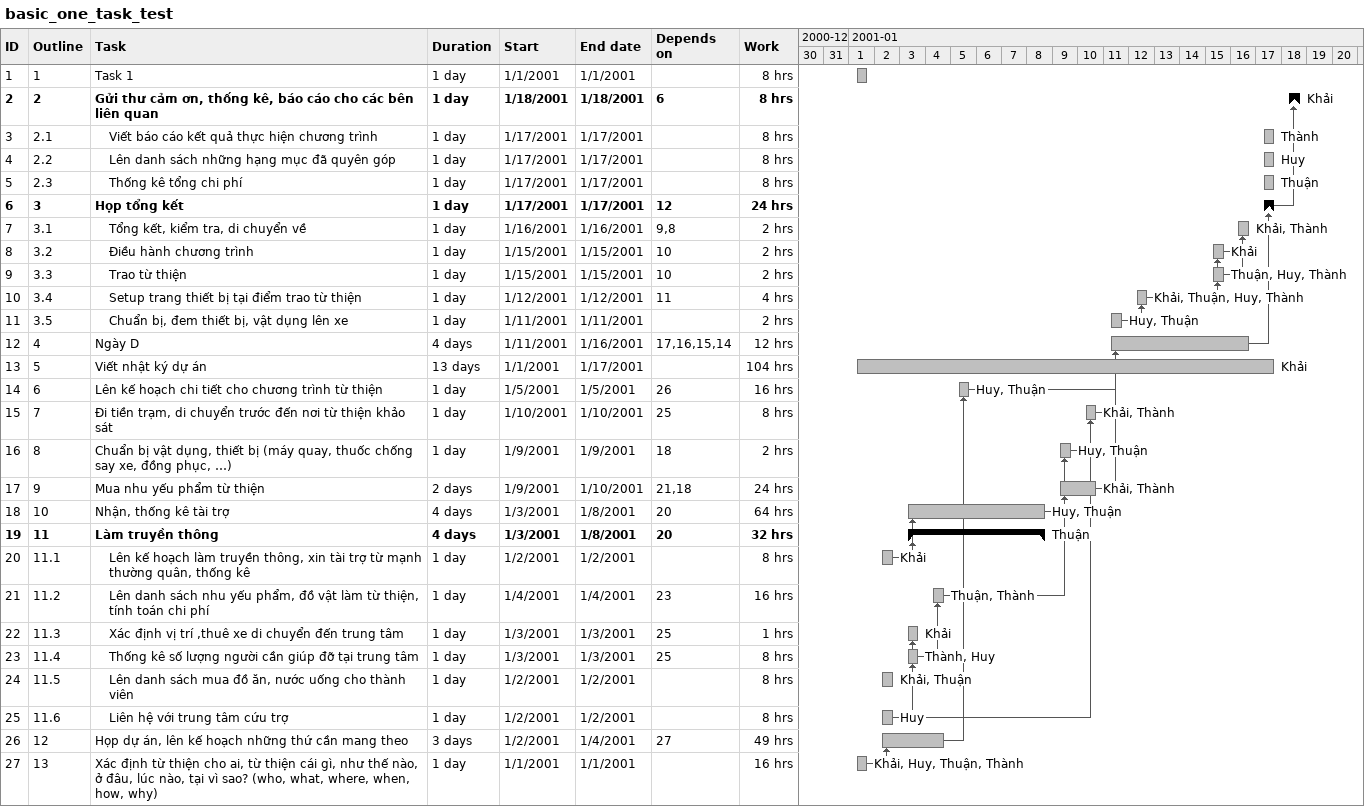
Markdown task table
basic_one_task_test

| ID | WBS | Task | Duration | Start | Finish | Predecessors | Resources | Work (h) |
|---|---|---|---|---|---|---|---|---|
| 1 | 1 | Task 1 | 1d | 2001-01-01 | 2001-01-01 |  |  | 8 |
| 2 | 2 | **Gửi thư cảm ơn, thống kê, báo cáo cho các bên liên quan** | 1d | 2001-01-18 | 2001-01-18 | 6 | Khải | 8 |
| 3 | 2.1 | Viết báo cáo kết quả thực hiện chương trình | 1d | 2001-01-17 | 2001-01-17 |  | Thành | 8 |
| 4 | 2.2 | Lên danh sách những hạng mục đã quyên góp | 1d | 2001-01-17 | 2001-01-17 |  | Huy | 8 |
| 5 | 2.3 | Thống kê tổng chi phí | 1d | 2001-01-17 | 2001-01-17 |  | Thuận | 8 |
| 6 | 3 | **Họp tổng kết** | 1d | 2001-01-17 | 2001-01-17 | 12 |  | 24 |
| 7 | 3.1 | Tổng kết, kiểm tra, di chuyển về | 1d | 2001-01-16 | 2001-01-16 | 9, 8 | Khải, Thành | 2 |
| 8 | 3.2 | Điều hành chương trình | 1d | 2001-01-15 | 2001-01-15 | 10 | Khải | 2 |
| 9 | 3.3 | Trao từ thiện | 1d | 2001-01-15 | 2001-01-15 | 10 | Thuận, Huy, Thành | 2 |
| 10 | 3.4 | Setup trang thiết bị tại điểm trao từ thiện | 1d | 2001-01-12 | 2001-01-12 | 11 | Khải, Thuận, Huy, Thành | 4 |
| 11 | 3.5 | Chuẩn bị, đem thiết bị, vật dụng lên xe | 1d | 2001-01-11 | 2001-01-11 |  | Huy, Thuận | 2 |
| 12 | 4 | Ngày D | 4d | 2001-01-11 | 2001-01-16 | 17, 16, 15, 14 |  | 12 |
| 13 | 5 | Viết nhật ký dự án | 13d | 2001-01-01 | 2001-01-17 |  | Khải | 104 |
| 14 | 6 | Lên kế hoạch chi tiết cho chương trình từ thiện | 1d | 2001-01-05 | 2001-01-05 | 26 | Huy, Thuận | 16 |
| 15 | 7 | Đi tiền trạm, di chuyển trước đến nơi từ thiện khảo sát | 1d | 2001-01-10 | 2001-01-10 | 25 | Khải, Thành | 8 |
| 16 | 8 | Chuẩn bị vật dụng, thiết bị (máy quay, thuốc chống say xe, đồng phục, …) | 1d | 2001-01-09 | 2001-01-09 | 18 | Huy, Thuận | 2 |
| 17 | 9 | Mua nhu yếu phẩm từ thiện | 2d | 2001-01-09 | 2001-01-10 | 21, 18 | Khải, Thành | 24 |
| 18 | 10 | Nhận, thống kê tài trợ | 4d | 2001-01-03 | 2001-01-08 | 20 | Huy, Thuận | 64 |
| 19 | 11 | **Làm truyền thông** | 4d | 2001-01-03 | 2001-01-08 | 20 | Thuận | 32 |
| 20 | 11.1 | Lên kế hoạch làm truyền thông, xin tài trợ từ mạnh thường quân, thống kê | 1d | 2001-01-02 | 2001-01-02 |  | Khải | 8 |
| 21 | 11.2 | Lên danh sách nhu yếu phẩm, đồ vật làm từ thiện, tính toán chi phí | 1d | 2001-01-04 | 2001-01-04 | 23 | Thuận, Thành | 16 |
| 22 | 11.3 | Xác định vị trí ,thuê xe di chuyển đến trung tâm | 1d | 2001-01-03 | 2001-01-03 | 25 | Khải | 1 |
| 23 | 11.4 | Thống kê số lượng người cần giúp đỡ tại trung tâm | 1d | 2001-01-03 | 2001-01-03 | 25 | Thành, Huy | 8 |
| 24 | 11.5 | Lên danh sách mua đồ ăn, nước uống cho thành viên | 1d | 2001-01-02 | 2001-01-02 |  | Khải, Thuận | 8 |
| 25 | 11.6 | Liên hệ với trung tâm cứu trợ | 1d | 2001-01-02 | 2001-01-02 |  | Huy | 8 |
| 26 | 12 | Họp dự án, lên kế hoạch những thứ cần mang theo | 3d | 2001-01-02 | 2001-01-04 | 27 |  | 49 |
| 27 | 13 | Xác định từ thiện cho ai, từ thiện cái gì, như thế nào, ở đâu, lúc nào, tại vì sao? (who, what, where, when, how, why) | 1d | 2001-01-01 | 2001-01-01 |  | Khải, Huy, Thuận, Thành | 16 |
